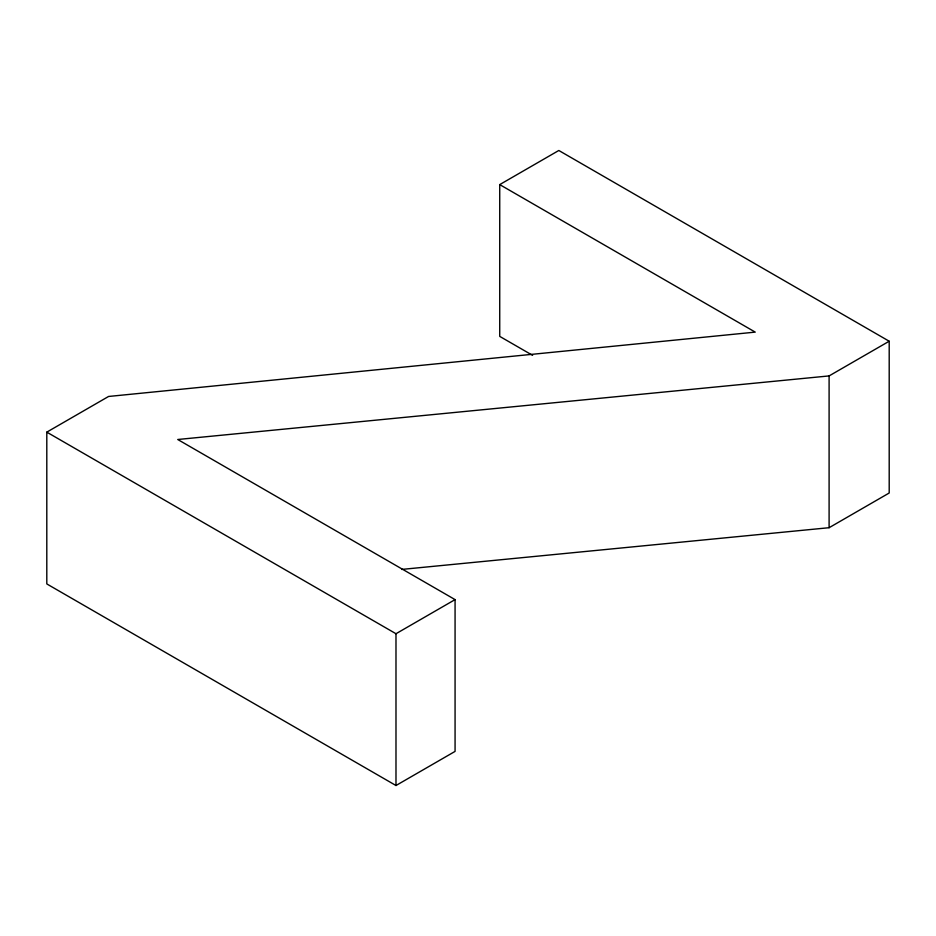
<?xml version="1.0" encoding="UTF-8"?>
<svg xmlns="http://www.w3.org/2000/svg" width="936" height="936" viewBox="0 0 936 936"><rect width="100%" height="100%" fill="white"/><g stroke="black" fill="none" stroke-linecap="round" stroke-linejoin="round"><path stroke-width="1.4" d="M401.649 569.427L829.097 527.705L889.2 493.003L889.2 341.23L829.097 375.921L177.746 439.499L455.071 599.613L455.071 751.397L395.986 785.515L46.8 583.924L46.8 432.139L108.576 396.466L755.235 332.116L499.73 184.603L499.73 336.387L532.619 355.364M499.73 184.603L558.815 150.485L889.2 341.23M46.8 432.139L395.986 633.73L455.071 599.613M829.097 375.921L829.097 527.705M395.986 633.73L395.986 785.515"/></g></svg>
